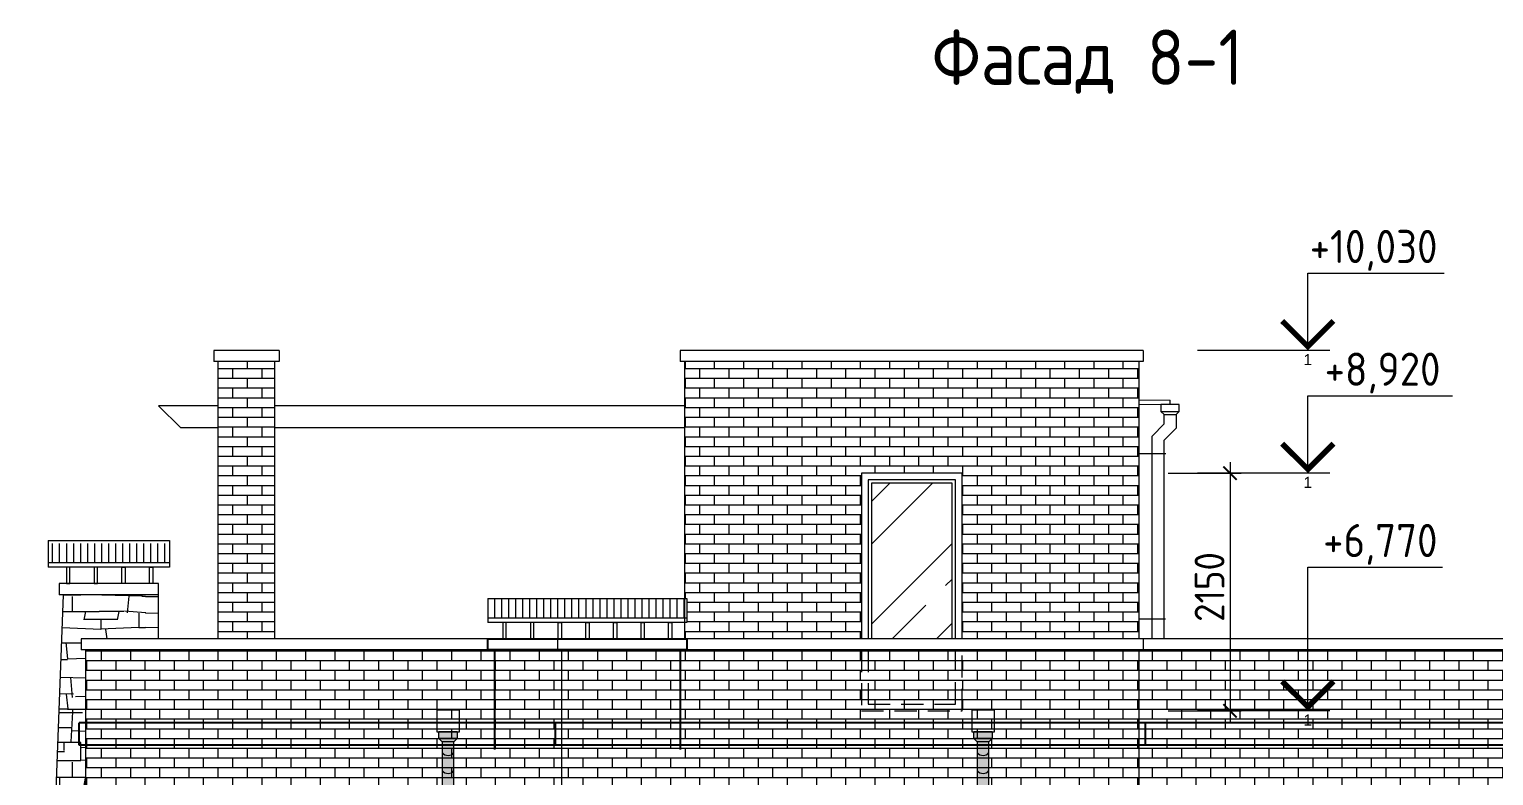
# Model space of a CAD drawing. Header units: millimetres. Extents: x 854812 to 1164625, y 589925 to 823301.
# Drawn here: x 1050968 to 1064218, y 762829 to 769581 of the extents above; entities that cross this region are included whole.
import ezdxf
from ezdxf.enums import TextEntityAlignment as Align

# ---------------------------------------------------------------- set-up
doc = ezdxf.new("R2010")
doc.units = ezdxf.units.MM
doc.linetypes.add('НЕВИДИМАЯX2', pattern=[0.75, 0.5, -0.25])
doc.layers.get('Defpoints').update_dxf_attribs({"color": 40})
for name, color, linetype, lineweight in [('Text', 7, 'Continuous', 15), ('АР_Текст_отметки высот', 95, 'Continuous', 9), ('АР_Штрих_материалы', 27, 'Continuous', 9), ('окна', 132, 'Continuous', 18), ('размеры', 215, 'Continuous', 13), ('ФАСАД', 7, 'Continuous', 13), ('ШТРИХ', 142, 'Continuous', 13), ('штриховка', 8, 'Continuous', 9)]:
    doc.layers.add(name, color=color, linetype=linetype, lineweight=lineweight)
doc.styles.add('GOST 2.304', font='isocpeur.ttf', dxfattribs={"width": 0.9})
doc.styles.get("Standard").update_dxf_attribs({"font": 'arial.ttf'})
doc.dimstyles.new('1', dxfattribs={"dimscale": 100, "dimtxt": 2.7, "dimasz": 1.2, "dimexe": 1, "dimexo": 1, "dimgap": 0.5, "dimtad": 1, "dimdec": 0, "dimzin": 0, "dimdsep": 46, "dimtxsty": 'GOST 2.304', "dimblk": 'ARCHTICK', "dimcen": 0.09, "dimdle": 1, "dimclrd": 256, "dimclre": 256, "dimclrt": 7, "dimadec": 0, "dimazin": 0, "dimtfac": 1, "dimtdec": 0, "dimtmove": 1, "dimatfit": 3, "dimldrblk": 'ARCHTICK', "dimfxl": 100, "dimtolj": 1, "dimtzin": 0, "dimlwd": 5, "dimlwe": 5, "dimarcsym": 1})

# ---------------------------------------------------------------- blocks, each defined once
blk = doc.blocks.new('*U359')
at = {"color": 7, "linetype": 'Continuous', "lineweight": 15}
for p, q in [((-10, 7), (-23.1, 7)), ((-10, 0), (-10, 7)), ((-12, 0), (-10, 0)), ((-10, 0), (0, 0))]:
    blk.add_line(p, q, dxfattribs=at)
at = {"color": 7, "linetype": 'Continuous', "lineweight": 15, "const_width": 0.5}
blk.add_lwpolyline([(-7.67, 2.67), (-10, 0.35), (-12.32, 2.67)], dxfattribs=at)
at = {"color": 7, "linetype": 'Continuous', "lineweight": 15, "style": 'GOST 2.304', "width": 0.9, "flags": 8}
blk.add_attdef('+OTM', text='', height=3, rotation=360, dxfattribs=at).set_placement((-20.16, 7), align=Align.BOTTOM_LEFT)
at = {"layer": 'Defpoints', "color": 5, "linetype": 'Continuous', "flags": 8}
blk.add_attdef('M', text='', height=1, dxfattribs=at).set_placement((-9.9, -0.33), align=Align.TOP_CENTER)
blk = doc.blocks.new('*U360')
at = {"color": 7, "linetype": 'Continuous', "lineweight": 15}
for p, q in [((-10, 7), (-22.34, 7)), ((-10, 0), (-10, 7)), ((-12, 0), (-10, 0)), ((-10, 0), (0, 0))]:
    blk.add_line(p, q, dxfattribs=at)
at = {"color": 7, "linetype": 'Continuous', "lineweight": 15, "const_width": 0.5}
blk.add_lwpolyline([(-7.67, 2.67), (-10, 0.35), (-12.32, 2.67)], dxfattribs=at)
at = {"color": 7, "linetype": 'Continuous', "lineweight": 15, "style": 'GOST 2.304', "width": 0.9, "flags": 8}
blk.add_attdef('+OTM', text='', height=3, rotation=360, dxfattribs=at).set_placement((-20.16, 7), align=Align.BOTTOM_LEFT)
at = {"layer": 'Defpoints', "color": 5, "linetype": 'Continuous', "flags": 8}
blk.add_attdef('M', text='', height=1, dxfattribs=at).set_placement((-9.9, -0.33), align=Align.TOP_CENTER)
blk = doc.blocks.new('*U502')
at = {"color": 7, "linetype": 'Continuous', "lineweight": 15}
for p, q in [((-10, 13), (-22.17, 13)), ((-10, 0), (-10, 13)), ((-12, 0), (-10, 0)), ((-10, 0), (0, 0))]:
    blk.add_line(p, q, dxfattribs=at)
at = {"color": 7, "linetype": 'Continuous', "lineweight": 15, "const_width": 0.5}
blk.add_lwpolyline([(-7.67, 2.67), (-10, 0.35), (-12.32, 2.67)], dxfattribs=at)
at = {"color": 7, "linetype": 'Continuous', "lineweight": 15, "style": 'GOST 2.304', "width": 0.9, "flags": 8}
blk.add_attdef('+OTM', text='', height=3, rotation=360, dxfattribs=at).set_placement((-20.16, 13), align=Align.BOTTOM_LEFT)
at = {"layer": 'Defpoints', "color": 5, "linetype": 'Continuous', "flags": 8}
blk.add_attdef('M', text='', height=1, dxfattribs=at).set_placement((-9.9, -0.33), align=Align.TOP_CENTER)
blk = doc.blocks.new('_ArchTick')
at = {"color": 0, "linetype": 'ByBlock', "const_width": 0.15}
blk.add_lwpolyline([(-0.5, -0.5), (0.5, 0.5)], dxfattribs=at)
blk = doc.blocks.new('*D496')
at = {"layer": 'Defpoints', "color": 0, "ltscale": 0.1}
for p in [(1061172, 765566, 0), (1061172, 763416, 0), (1061832, 763416)]:
    blk.add_point(p, dxfattribs=at)
at = {"layer": 'размеры', "lineweight": 5, "ltscale": 0.1}
for p, q in [((1061832, 765666), (1061832, 763316)), ((1061272, 765566), (1061932, 765566)), ((1061272, 763416), (1061932, 763416))]:
    blk.add_line(p, q, dxfattribs=at)
at = {"layer": 'размеры', "lineweight": 5, "ltscale": 0.1, "xscale": 120, "yscale": 120, "zscale": 120}
for p, rotation in [((1061832, 765566), 90), ((1061832, 763416), 270)]:
    blk.add_blockref('_ArchTick', p, dxfattribs=dict(at, rotation=rotation))
at = {"layer": 'размеры', "color": 7, "ltscale": 0.1, "insert": (1061647, 764536), "char_height": 270, "attachment_point": 5, "rotation": 90, "style": 'GOST 2.304'}
blk.add_mtext('\\A1;2150', dxfattribs=at)
blk = doc.blocks.new('вв13')
at = {"layer": 'ФАСАД', "color": 7, "ltscale": 0.1}
for p, q in [((968743, 766229, 0), (968460, 766225, 0)), ((968460, 766187, 0), (968460, 766225, 0)), ((968743, 766189, 0), (968543, 766186, 0))]:
    blk.add_line(p, q, dxfattribs=at)
at = {"layer": 'ФАСАД', "color": 7}
for p, q in [((968407, 766095, 0), (968377, 766124, 0)), ((968499, 765740, 0), (968743, 765740, 0)), ((968502, 764246, 0), (968743, 764246, 0))]:
    blk.add_line(p, q, dxfattribs=at)
at = {"layer": 'ФАСАД', "color": 7, "elevation": 0}
for points in [[(968543, 766124), (968377, 766124), (968377, 766187), (968543, 766187), (968543, 766124), (968513, 766095), (968407, 766095), (968407, 765972), (968518, 765860)], [(968624, 765900), (968513, 766011), (968513, 766095)]]:
    blk.add_lwpolyline(points, dxfattribs=at)
at = {"layer": 'ФАСАД', "color": 7, "ltscale": 0.4, "elevation": 0}
for points in [[(968624, 764066), (968624, 765900)], [(968518, 765860), (968518, 764066)]]:
    blk.add_lwpolyline(points, dxfattribs=at)
blk = doc.blocks.new('вв12')
at = {"layer": 'ШТРИХ', "ltscale": 0.1, "true_color": 0xffffff}
h = blk.add_hatch(color=7, dxfattribs=at)
edge = h.paths.add_edge_path()
edge.add_ellipse((1016873, 755904), major_axis=(-52.9, 0), ratio=0.467596, start_angle=0, end_angle=360)
edge.add_line((1016926, 755904), (1016820, 755904))
h.paths.add_polyline_path([(1016956, 763165), (1016790, 763165), (1016820, 763135), (1016926, 763135)])
h.paths.add_polyline_path([(1016956, 763224), (1016790, 763224), (1016790, 763165), (1016956, 763165)])
h.paths.add_polyline_path([(1016956, 763228), (1016790, 763228), (1016790, 763224), (1016956, 763224)])
blk.add_hatch(color=7, dxfattribs=at).paths.add_polyline_path([(1016820, 755904), (1016830, 755890), (1016844, 755883), (1016859, 755880), (1016873, 755879), (1016888, 755880), (1016902, 755883), (1016917, 755890), (1016926, 755904), (1016926, 763135), (1016820, 763135)])
h = blk.add_hatch(color=7, dxfattribs=at)
edge = h.paths.add_edge_path()
edge.add_line((1016873, 755904), (1016820, 755904))
edge.add_ellipse((1016873, 755904), major_axis=(-52.9, 0), ratio=0.467596, start_angle=0, end_angle=360)
edge.add_line((1016873, 755879), (1016873, 755904))
at = {"layer": 'ФАСАД', "color": 7}
for p, q in [((1016820, 763135, 0), (1016790, 763165, 0)), ((1016801, 762720, 0), (1016946, 762720, 0)), ((1016801, 761449, 0), (1016946, 761449, 0)), ((1016801, 759949, 0), (1016946, 759949, 0)), ((1016801, 758449, 0), (1016946, 758449, 0)), ((1016801, 756949, 0), (1016946, 756949, 0)), ((1016801, 756335, 0), (1016946, 756335, 0))]:
    blk.add_line(p, q, dxfattribs=at)
at = {"layer": 'ФАСАД', "ltscale": 0.1, "elevation": 0}
blk.add_lwpolyline([(1016973, 763224), (1016773, 763224), (1016773, 763426), (1016973, 763426)], close=True, dxfattribs=at)
at = {"layer": 'ФАСАД', "color": 7, "elevation": 0}
for points in [[(1016956, 763165), (1016790, 763165), (1016790, 763228), (1016956, 763228), (1016956, 763165), (1016926, 763135), (1016820, 763135), (1016820, 755904)], [(1016926, 755904), (1016926, 763135)]]:
    blk.add_lwpolyline(points, dxfattribs=at)
at = {"layer": 'ФАСАД', "color": 7}
for centre in [(1016873, 763079, 0), (1016873, 762916, 0)]:
    blk.add_arc(centre, 66.9, 217.649, 322.351, dxfattribs=at)
blk.add_ellipse((1016873, 755904, 0), major_axis=(-52.9, 0), ratio=0.467596, dxfattribs=at)
at = {"layer": 'ШТРИХ', "color": 19, "ltscale": 0.1}
blk.add_ellipse((1016873, 756081, 0), major_axis=(-52.9, 0), ratio=0.467596, start_param=3.141593, end_param=6.283185, dxfattribs=at)

msp = doc.modelspace()

# ---------------------------------------------------------------- hatches: boundary and pattern name
at = {"layer": 'АР_Штрих_материалы', "lineweight": 5, "ltscale": 100, "true_color": 0x080808}
h = msp.add_hatch(dxfattribs=at)
h.set_pattern_fill('AR-BRSTD', color=18, scale=1.3, style=0)
h.paths.add_polyline_path([(1053188.1, 766576), (1052678.1, 766576), (1052678.1, 764066), (1053188.1, 764066)])
h = msp.add_hatch(dxfattribs=at)
h.set_pattern_fill('AR-BRSTD', color=18, scale=1.3, style=0)
h.paths.add_polyline_path([(1059407.8, 766576), (1059407.8, 764066), (1061007.8, 764066), (1061007.8, 766576)])
h.paths.add_polyline_path([(1058497.8, 764066), (1058497.8, 766576), (1056897.8, 766576), (1056897.8, 764430.2), (1056917.8, 764430.2), (1056917.8, 764216), (1056897.8, 764216), (1056897.8, 764066)])
h = msp.add_hatch(dxfattribs=at)
h.set_pattern_fill('AR-BRSTD', color=18, scale=1.3, style=0)
h.paths.add_polyline_path([(1059407.8, 766576), (1058497.8, 766576), (1058497.8, 765566), (1059407.8, 765566)])
at = {"layer": 'АР_Штрих_материалы', "lineweight": 9, "ltscale": 100, "true_color": 0x080808}
h = msp.add_hatch(dxfattribs=at)
h.set_pattern_fill('AR-BRSTD', color=18, scale=1.3, style=0)
h.paths.add_polyline_path([(1055787.8, 763966), (1051477.8, 763966), (1051477.8, 763106), (1055787.8, 763106)])
h.paths.add_polyline_path([(1055937.5, 762655.9), (1055787.8, 762655.9), (1055787.8, 763106), (1051477.8, 763106), (1051477.8, 761596), (1050967.8, 761596), (1050967.8, 756496), (1053377.8, 756496), (1053377.8, 756995.9), (1052777.7, 756995.9), (1052777.7, 759495.9), (1053377.8, 759496), (1053977.9, 760406), (1052777.7, 760406), (1052777.7, 762656), (1053977.9, 762656), (1053977.9, 761906), (1053977.9, 760406), (1053377.8, 759496), (1053977.9, 759495.9), (1053977.7, 756995.9), (1053377.8, 756995.9), (1053377.8, 756496), (1055787.8, 756496), (1055787.8, 756995.9), (1055937.8, 756995.9), (1055937.5, 759495.9), (1055787.8, 759495.9), (1055787.8, 760406), (1055937.5, 760406)])
at = {"layer": 'АР_Штрих_материалы', "lineweight": 13, "ltscale": 100, "true_color": 0x080808}
h = msp.add_hatch(dxfattribs=at)
h.set_pattern_fill('AR-BRSTD', color=18, scale=1.3, style=0)
h.paths.add_polyline_path([(1059347.8, 763966), (1058557.8, 763966), (1058557.8, 763476), (1059347.8, 763476)], flags=16)
h.paths.add_polyline_path([(1058557.8, 763966), (1058497.8, 763966), (1058497.8, 763416), (1059407.8, 763416), (1059407.8, 763966), (1059347.8, 763966), (1059347.8, 763476), (1058557.8, 763476)], flags=17)
h.paths.add_polyline_path([(1058497.8, 763966), (1055787.8, 763966), (1055787.8, 763106), (1061007.8, 763106), (1061007.8, 763966), (1059407.8, 763966), (1059407.8, 763416), (1058497.8, 763416)])
h.paths.add_polyline_path([(1054300.9, 761151), (1055422.9, 761151), (1055422.9, 761601), (1054300.9, 761601)])
h.paths.add_polyline_path([(1054395.4, 757741), (1055598.4, 757741), (1055598.4, 758191), (1054395.4, 758191)])
at = {"layer": 'АР_Штрих_материалы', "lineweight": 9, "ltscale": 100, "true_color": 0x080808}
h = msp.add_hatch(dxfattribs=at)
h.set_pattern_fill('AR-BRSTD', color=18, scale=1.3, style=0)
h.paths.add_polyline_path([(1066227.8, 763966), (1061007.8, 763966), (1061007.8, 762655.9), (1062208.1, 762655.9), (1062208.1, 761696), (1063017.8, 761696), (1063017.8, 762655.9), (1064218.1, 762655.9), (1064218.1, 760405.9), (1064218.1, 756496), (1065418.1, 756496), (1065418.1, 761596), (1065378.1, 761596), (1065378.1, 761696), (1066227.8, 761696)])
h.paths.add_polyline_path([(1066227.8, 761596), (1065418.1, 761596), (1065418.1, 756496), (1066227.8, 756496)])
h.paths.add_polyline_path([(1063017.8, 761596), (1062208.1, 761596), (1062208.1, 760406), (1062207.8, 756496), (1063017.8, 756496)], flags=17)
at = {"layer": 'АР_Штрих_материалы', "lineweight": 13, "ltscale": 100, "true_color": 0x080808}
h = msp.add_hatch(dxfattribs=at)
h.set_pattern_fill('AR-BRSTD', color=18, scale=1.3, style=0)
h.paths.add_polyline_path([(1061007.8, 763106), (1055787.8, 763106), (1055787.8, 762655.9), (1056987.8, 762655.9), (1056987.7, 761696), (1057797.8, 761696), (1057797.8, 762655.9), (1058998.1, 762655.9), (1058998.1, 760406), (1058998.1, 756496), (1060197.8, 756496), (1060197.8, 761596), (1060157.8, 761596), (1060157.8, 761696), (1061007.8, 761696), (1061007.8, 762655.9)])
h.paths.add_polyline_path([(1056987.8, 761596), (1056987.8, 756496), (1057797.8, 756496), (1057797.8, 756995.9), (1057797.8, 756995.9), (1057797.8, 759495.9), (1057797.8, 761596)])
h.paths.add_polyline_path([(1061007.8, 761596), (1060197.8, 761596), (1060197.8, 756496), (1061007.8, 756496), (1061007.8, 760406), (1061007.8, 760406)], flags=17)
at = {"layer": 'ШТРИХ', "ltscale": 0.1}
h = msp.add_hatch(dxfattribs=at)
h.set_pattern_fill('AR-RROOF', scale=30, angle=45, style=0)
h.paths.add_polyline_path([(1059317.8, 765476), (1058587.8, 765476), (1058587.8, 764066), (1059317.8, 764066)])
at = {"layer": 'штриховка', "lineweight": 20}
h = msp.add_hatch(dxfattribs=at)
h.set_pattern_fill('LINE', scale=20, angle=90, style=0)
h.paths.add_polyline_path([(1052237.9, 764930.2), (1052237.9, 764756.8), (1051137.7, 764756.8), (1051137.7, 764930.2)])
at = {"layer": 'штриховка', "lineweight": 20, "true_color": 0x000000, "transparency": 33554687}
h = msp.add_hatch(dxfattribs=at)
h.set_pattern_fill('STNSQR', color=18, scale=1500, pattern_type=2)
h.set_pattern_definition([(3.3665, (422014.325, 1248540.04), (23999.998983, 1500.016445), [255.441, -25288.6395]), (90, (422269.3, 1248540), (-1500, 1500), [120, -1380]), (0, (422269.3, 1248540), (1500, 1500), [435, -1065]), (270, (422704.3, 1248660), (1500, -1500), [135, -1365]), (0, (422704.3, 1248525), (1500, 1500), [465, -1035]), (97.125, (423169.33, 1248525.04), (-1499.997423, 10500.00057), [120.9345, -11972.4525]), (275.1944, (422344.33, 1248540.04), (1499.992837, -15000.001005), [165.681, -16402.3605]), (177.5104, (422359.325, 1248375.043), (-1499.999748, 0.0015583), [345.3255, -34187.268]), (274.3987, (422209.33, 1248375.04), (1499.997534, -17999.999712), [195.576, -19362.0315]), (180, (422209.3, 1248210), (-1500, -1500), [195, -1305]), (1.9092, (422224.325, 1248180.043), (43499.9985474, 1500.0363616), [450.2505, -44574.7425]), (90, (422674.3, 1248195), (-1500, 1500), [180, -1320]), (180, (422674.3, 1248375), (-1500, -1500), [315, -1185]), (0, (422674.3, 1248375), (1500, 1500), [135, -1365]), (95.7106, (422809.33, 1248375.04), (-1500.001972, 13499.999135), [150.7485, -14924.0655]), (358.5312, (422674.325, 1248225.043), (1499.9993692, 0.0006339), [585.192, -57934.035]), (94.7636, (423259.33, 1248210.04), (-1499.987299, 16500.00142), [180.624, -17881.7685]), (181.9749, (423244.325, 1248390.043), (-42000.0005183, -1499.974642), [435.258, -43090.596]), (357.5104, (423169.325, 1248555.043), (1499.999748, -0.0015583), [345.3255, -34187.268]), (95.7106, (423244.33, 1248390.04), (-1500.001972, 13499.999135), [150.7485, -14924.0655]), (0, (423259.3, 1248315), (1500, 1500), [255, -1245]), (93.8141, (423514.33, 1248315.04), (-1500.009186, 20999.999012), [225.4995, -22324.4445]), (0, (422014.3, 1248045), (1500, 1500), [15, -1485]), (90, (422029.3, 1248045), (-1500, 1500), [165, -1335]), (270, (422314.3, 1248180), (1500, -1500), [255, -1245]), (0, (422029.3, 1248045), (1500, 1500), [285, -1215]), (274.7636, (422839.33, 1248210.04), (1499.987299, -16500.00142), [180.624, -17881.7685]), (178.4089, (422854.325, 1248060.043), (-1499.9993665, -0.000971), [540.2085, -53480.6205]), (1.302, (422854.325, 1248030.043), (64499.9982742, 1500.052659), [660.171, -65356.8735]), (276.3402, (422794.33, 1248060.04), (1500.00237, -11999.999104), [135.831, -13447.2465]), (278.1301, (423049.33, 1248030.04), (1499.999034, -8999.999665), [106.0665, -10500.5355]), (270, (423274.3, 1248045), (1500, -1500), [135, -1365]), (0, (423514.3, 1248390), (1500, 1500), [0, -1500]), (0, (423514.3, 1248480), (1500, 1500), [0, -1500]), (0, (423259.3, 1248210), (1500, 1500), [255, -1245]), (0, (423514.3, 1248360), (1500, 1500), [0, -1500]), (358.2643, (422314.325, 1247940.043), (1499.9997257, -6.16e-05), [495.2265, -49027.4955]), (0, (422809.3, 1247925), (1500, 1500), [255, -1245]), (355.9144, (423064.33, 1247925.04), (1500.000444, 0.000332), [210.5355, -20842.968]), (0, (423274.3, 1247925), (1500, 1500), [240, -1260]), (180, (422314.3, 1247925), (-1500, -1500), [300, -1200]), (90, (422929.3, 1248960), (-1500, 1500), [165, -1335]), (90, (422779.3, 1249050), (-1500, 1500), [75, -1425]), (95.1944, (422359.33, 1248945.04), (-1499.992837, 15000.001005), [165.681, -16402.3605]), (90, (423484.3, 1248945), (-1500, 1500), [180, -1320]), (181.6366, (422539.325, 1248810.043), (-50999.9998187, -1500.020787), [525.2145, -51996.21]), (183.3665, (422734.325, 1248660.04), (-23999.998983, -1500.016445), [255.441, -25288.6395]), (2.0454, (422359.325, 1249035.043), (40500.0008, 1499.994725), [420.2685, -41606.5095]), (0, (422359.3, 1248960), (1500, 1500), [570, -930]), (182.4896, (423454.325, 1248660.043), (-32999.9992196, -1500.026798), [345.3255, -34187.268]), (180, (423319.3, 1248810), (-1500, -1500), [225, -1275]), (178.4518, (423484.325, 1248945.043), (-1500.0000386, 0.0013506), [555.2025, -54965.064]), (180, (423514.3, 1248660), (-1500, -1500), [60, -1440]), (175.6013, (423514.33, 1248795.04), (-1499.999216, 0.00055), [195.576, -19362.0315]), (180, (423514.3, 1248945), (-1500, -1500), [30, -1470]), (270, (423454.3, 1248795), (1500, -1500), [135, -1365]), (84.2894, (423349.33, 1248795.04), (-0.000268, 1499.999758), [150.7485, -14924.0655]), (177.7094, (423109.325, 1248645.043), (-1500.0000596, -0.000203), [375.3, -37154.688]), (0, (422539.3, 1248810), (1500, 1500), [555, -945]), (270, (423109.3, 1248735), (1500, -1500), [90, -1410]), (180, (423259.3, 1248735), (-1500, -1500), [300, -1200]), (258.6901, (423274.33, 1248810.04), (0.00056, -1500.00044), [76.485, -7572.0435]), (78.6901, (422959.33, 1248735.04), (-0.00056, 1500.00044), [76.485, -7572.0435]), (270, (422734.3, 1248810), (1500, -1500), [150, -1350]), (90, (422854.3, 1248810), (-1500, 1500), [135, -1365]), (275.7106, (422524.33, 1248960.04), (1500.001972, -13499.999135), [150.7485, -14924.0655]), (178.1524, (422479.325, 1248645.043), (-1499.9998144, 0.0001665), [465.2415, -46058.946]), (0, (422014.3, 1248945), (1500, 1500), [345, -1155]), (270, (422479.3, 1248810), (1500, -1500), [165, -1335]), (96.3402, (422494.33, 1249125.04), (-1500.00237, 11999.999104), [135.831, -13447.2465]), (5.7106, (422344.33, 1249110.04), (13499.999135, 1500.001972), [150.7485, -14924.0655]), (0, (422434.3, 1249395), (1500, 1500), [510, -990]), (183.3665, (423484.325, 1249125.04), (-23999.998983, -1500.016445), [255.441, -25288.6395]), (180, (423484.3, 1249050), (-1500, -1500), [255, -1245]), (180, (423514.3, 1249275), (-1500, -1500), [315, -1185]), (0, (423484.3, 1249125), (1500, 1500), [30, -1470]), (357.7974, (422839.325, 1249230.043), (1499.999731, -0.000221), [390.288, -38638.5465]), (180, (422929.3, 1249125), (-1500, -1500), [435, -1065]), (182.8624, (423229.325, 1249095.04), (-28500.000025, -1499.99797), [300.375, -29737.1025]), (90, (423229.3, 1249050), (-1500, 1500), [225, -1275]), (90, (423199.3, 1249275), (-1500, 1500), [120, -1380]), (266.8202, (422854.325, 1249395.04), (0.0007885, -1499.999469), [270.417, -26771.2185]), (177.3974, (422344.325, 1249110.043), (-1500.000712, 0.000513), [330.3405, -32703.732]), (2.2906, (422014.325, 1249275.043), (36000.0001938, 1499.9936297), [375.3, -37154.688]), (270, (422389.3, 1249395), (1500, -1500), [135, -1365]), (275.7106, (422014.33, 1249275.04), (1500.001972, -13499.999135), [150.7485, -14924.0655]), (0, (422389.3, 1249260), (1500, 1500), [450, -1050]), (270, (422389.3, 1247925), (1500, -1500), [30, -1470]), (270, (422854.3, 1247925), (1500, -1500), [30, -1470]), (90, (423199.3, 1247895), (-1500, 1500), [30, -1470])])
h.paths.add_polyline_path([(1052137.8, 764066), (1052137.8, 764466), (1051277.8, 764466), (1051172.4, 761696), (1051477.8, 761696), (1051477.8, 763966), (1051437.8, 763966), (1051437.8, 764066)])
at = {"layer": 'штриховка', "lineweight": 20}
h = msp.add_hatch(dxfattribs=at)
h.set_pattern_fill('LINE', scale=20, angle=90, style=0)
h.paths.add_polyline_path([(1055117.8, 764430.2), (1056917.8, 764430.2), (1056917.8, 764256.8), (1055117.8, 764256.8)])

# ---------------------------------------------------------------- linework, layer by layer
at = {"layer": 'Defpoints', "ltscale": 0.1}
for p, q in [((1055177.8, 763966, 0), (1055177.8, 763066, 0)), ((1056857.8, 763966, 0), (1056857.8, 763066, 0)), ((1066287.8, 763306, 0), (1051417.8, 763306, 0)), ((1051417.8, 763106, 0), (1051417.8, 763306, 0)), ((1055727.8, 763106, 0), (1055727.8, 763306, 0)), ((1061067.8, 763106, 0), (1061067.8, 763306, 0)), ((1066287.8, 763106, 0), (1051417.8, 763106, 0))]:
    msp.add_line(p, q, dxfattribs=at)
at = {"layer": 'Defpoints', "ltscale": 0.1, "elevation": 0}
msp.add_lwpolyline([(1056917.8, 763966), (1055117.8, 763966), (1055117.8, 764066), (1056917.8, 764066)], close=True, dxfattribs=at)
at = {"layer": 'окна', "color": 7, "linetype": 'НЕВИДИМАЯX2', "ltscale": 400, "elevation": 0}
for points in [[(1058497.8, 763966), (1058497.8, 763416), (1059407.8, 763416), (1059407.8, 763966)], [(1058557.8, 763966), (1058557.8, 763476), (1059347.8, 763476), (1059347.8, 763966)]]:
    msp.add_lwpolyline(points, dxfattribs=at)
at = {"layer": 'ФАСАД', "color": 7, "ltscale": 0.1}
for p, q in [((1053227.9, 766676, 0), (1052638.1, 766676, 0)), ((1052638.1, 766676, 0), (1052638.1, 766576, 0)), ((1053227.9, 766676, 0), (1053227.9, 766576, 0)), ((1061047.6, 766676, 0), (1056857.8, 766676, 0)), ((1056857.8, 766676, 0), (1056857.8, 766576, 0)), ((1061047.6, 766676, 0), (1061047.6, 766576, 0)), ((1053227.9, 766576, 0), (1052638.1, 766576, 0)), ((1052678.1, 764066, 0), (1052678.1, 766576, 0)), ((1053188.1, 764066, 0), (1053188.1, 766576, 0)), ((1061047.6, 766576, 0), (1056857.8, 766576, 0)), ((1056897.8, 764066, 0), (1056897.8, 766576, 0)), ((1061007.8, 766576, 0), (1061007.8, 764066, 0)), ((1052678.1, 766176, 0), (1052137.8, 766176, 0)), ((1052337.8, 765976, 0), (1052137.8, 766176, 0)), ((1056897.8, 766176, 0), (1053188.1, 766176, 0)), ((1052678.1, 765976, 0), (1052337.8, 765976, 0)), ((1056897.8, 765976, 0), (1053188.1, 765976, 0)), ((1052137.8, 764566, 0), (1051237.8, 764566, 0)), ((1051237.8, 764566, 0), (1051237.8, 764466, 0)), ((1052137.8, 764066, 0), (1052137.8, 764566, 0)), ((1051172.4, 761696, 0), (1051277.8, 764466, 0)), ((1052137.8, 764466, 0), (1051237.8, 764466, 0)), ((1066267.8, 764066, 0), (1051437.8, 764066, 0)), ((1051437.8, 764066, 0), (1051437.8, 763966, 0)), ((1055747.8, 764066, 0), (1055747.8, 763966, 0)), ((1061047.8, 764066, 0), (1061047.8, 763966, 0)), ((1066267.8, 763966), (1051437.8, 763966)), ((1051477.8, 763966, 0), (1051477.8, 761596, 0)), ((1055787.8, 762655.9, 0), (1055787.8, 763966, 0)), ((1061007.8, 763966), (1061007.8, 761696, 0))]:
    msp.add_line(p, q, dxfattribs=at)
at = {"layer": 'ФАСАД', "color": 7, "ltscale": 75}
for p, q in [((1051137.7, 764956.4, 0), (1052237.9, 764956.4, 0)), ((1051137.7, 764956.4, 0), (1051137.7, 764716, 0)), ((1052237.9, 764956.4, 0), (1052237.9, 764716, 0)), ((1051137.7, 764756.8, 0), (1052237.9, 764756.8, 0)), ((1051137.7, 764756.8, 0), (1051137.7, 764716, 0)), ((1052237.9, 764716, 0), (1051137.7, 764716, 0)), ((1055117.8, 764430.2, 0), (1056917.8, 764430.2, 0)), ((1055117.8, 764430.2, 0), (1055117.8, 764216, 0)), ((1056917.8, 764430.2, 0), (1056917.8, 764216, 0)), ((1055117.8, 764256.8, 0), (1056917.8, 764256.8, 0)), ((1055117.8, 764256.8, 0), (1055117.8, 764216, 0)), ((1056917.8, 764216, 0), (1055117.8, 764216, 0))]:
    msp.add_line(p, q, dxfattribs=at)
at = {"layer": 'ФАСАД', "color": 7, "ltscale": 0.1, "elevation": 0}
for points in [[(1059407.8, 764066), (1059407.8, 765566), (1058497.8, 765566), (1058497.8, 764066)], [(1059347.8, 764066), (1059347.8, 765506), (1058557.8, 765506), (1058557.8, 764066)]]:
    msp.add_lwpolyline(points, dxfattribs=at)
at = {"layer": 'ФАСАД', "color": 7, "lineweight": 5, "ltscale": 0.1, "elevation": 0}
msp.add_lwpolyline([(1059317.8, 764066), (1059317.8, 765476), (1058587.8, 765476), (1058587.8, 764066)], dxfattribs=at)
at = {"layer": 'ФАСАД', "color": 7, "ltscale": 75, "elevation": 0}
for points in [[(1051304.8, 764716), (1051304.8, 764566), (1051334.8, 764566), (1051334.8, 764716)], [(1051554.8, 764716), (1051554.8, 764566), (1051584.8, 764566), (1051584.8, 764716)], [(1051834.8, 764716), (1051834.8, 764566), (1051804.8, 764566), (1051804.8, 764716)], [(1052084.8, 764716), (1052084.8, 764566), (1052054.8, 764566), (1052054.8, 764716)], [(1055252.8, 764216), (1055252.8, 764066), (1055282.8, 764066), (1055282.8, 764216)], [(1055502.8, 764216), (1055502.8, 764066), (1055532.8, 764066), (1055532.8, 764216)], [(1055782.8, 764216), (1055782.8, 764066), (1055752.8, 764066), (1055752.8, 764216)], [(1056032.8, 764216), (1056032.8, 764066), (1056002.8, 764066), (1056002.8, 764216)], [(1056282.8, 764216), (1056282.8, 764066), (1056252.8, 764066), (1056252.8, 764216)], [(1056532.8, 764216), (1056532.8, 764066), (1056502.8, 764066), (1056502.8, 764216)], [(1056782.8, 764216), (1056782.8, 764066), (1056752.8, 764066), (1056752.8, 764216)]]:
    msp.add_lwpolyline(points, close=True, dxfattribs=at)

# ---------------------------------------------------------------- block references
at = {"layer": 'АР_Текст_отметки высот', "color": 7}
ref = msp.add_blockref('*U360', (1061536.6, 766676, 0), dxfattribs=dict(at, xscale=-100, yscale=100, zscale=100))
ref.add_attrib('+OTM', '+10,030', dxfattribs={"layer": '0', "color": 7, "linetype": 'Continuous', "lineweight": 15, "height": 300, "style": 'GOST 2.304', "width": 0.9, "flags": 8}).set_placement((1062553.3, 767376, 0), align=Align.BOTTOM_LEFT)
ref.add_attrib('M', '1', dxfattribs={"layer": 'Defpoints', "color": 5, "linetype": 'Continuous', "height": 100, "flags": 8}).set_placement((1062536.6, 766642.6, 0), align=Align.TOP_CENTER)
ref = msp.add_blockref('*U359', (1061536.6, 765566, 0), dxfattribs=dict(at, xscale=-100, yscale=100, zscale=100))
ref.add_attrib('+OTM', '+8,920', dxfattribs={"layer": '0', "color": 7, "linetype": 'Continuous', "lineweight": 15, "height": 300, "style": 'GOST 2.304', "width": 0.9, "flags": 8}).set_placement((1062688.3, 766266, 0), align=Align.BOTTOM_LEFT)
ref.add_attrib('M', '1', dxfattribs={"layer": 'Defpoints', "color": 5, "linetype": 'Continuous', "height": 100, "flags": 8}).set_placement((1062536.6, 765532.6, 0), align=Align.TOP_CENTER)
ref = msp.add_blockref('*U502', (1061536.6, 763416, 0), dxfattribs=dict(at, xscale=-100, yscale=100, zscale=100))
ref.add_attrib('+OTM', '+6,770', dxfattribs={"layer": '0', "color": 7, "linetype": 'Continuous', "lineweight": 15, "height": 300, "style": 'GOST 2.304', "width": 0.9, "flags": 8}).set_placement((1062674.8, 764716, 0), align=Align.BOTTOM_LEFT)
ref.add_attrib('M', '1', dxfattribs={"layer": 'Defpoints', "color": 5, "linetype": 'Continuous', "height": 100, "flags": 8}).set_placement((1062536.6, 763382.6, 0), align=Align.TOP_CENTER)
at = {"layer": 'размеры', "xscale": -1}
msp.add_blockref('вв13', (2029750.4, 0, 0), dxfattribs=at)
at = {"layer": 'размеры'}
for p in [(37884.6, 0), (42724.6, 0)]:
    msp.add_blockref('вв12', p, dxfattribs=at)

# ---------------------------------------------------------------- texts
at = {"layer": 'Text', "color": 7, "style": 'GOST 2.304', "width": 0.9}
msp.add_text('Фасад 8-1', height=500, dxfattribs=at).set_placement((1060542.8, 769077.5, 0), align=Align.CENTER)

# ---------------------------------------------------------------- dimensions: what is measured, and where the dimension line sits
at = {"layer": 'размеры', "ltscale": 0.1}
dim = msp.add_linear_dim(base=(1061831.6, 763416), p1=(1061171.8, 765566, 0), p2=(1061171.8, 763416, 0), angle=90, dimstyle='1', dxfattribs=at)
dim.commit()
dim.dimension.update_dxf_attribs({"geometry": '*D496', "text_midpoint": (1061831.6, 764536.1), "dimtype": 160})

doc.saveas('drawing.dxf')
